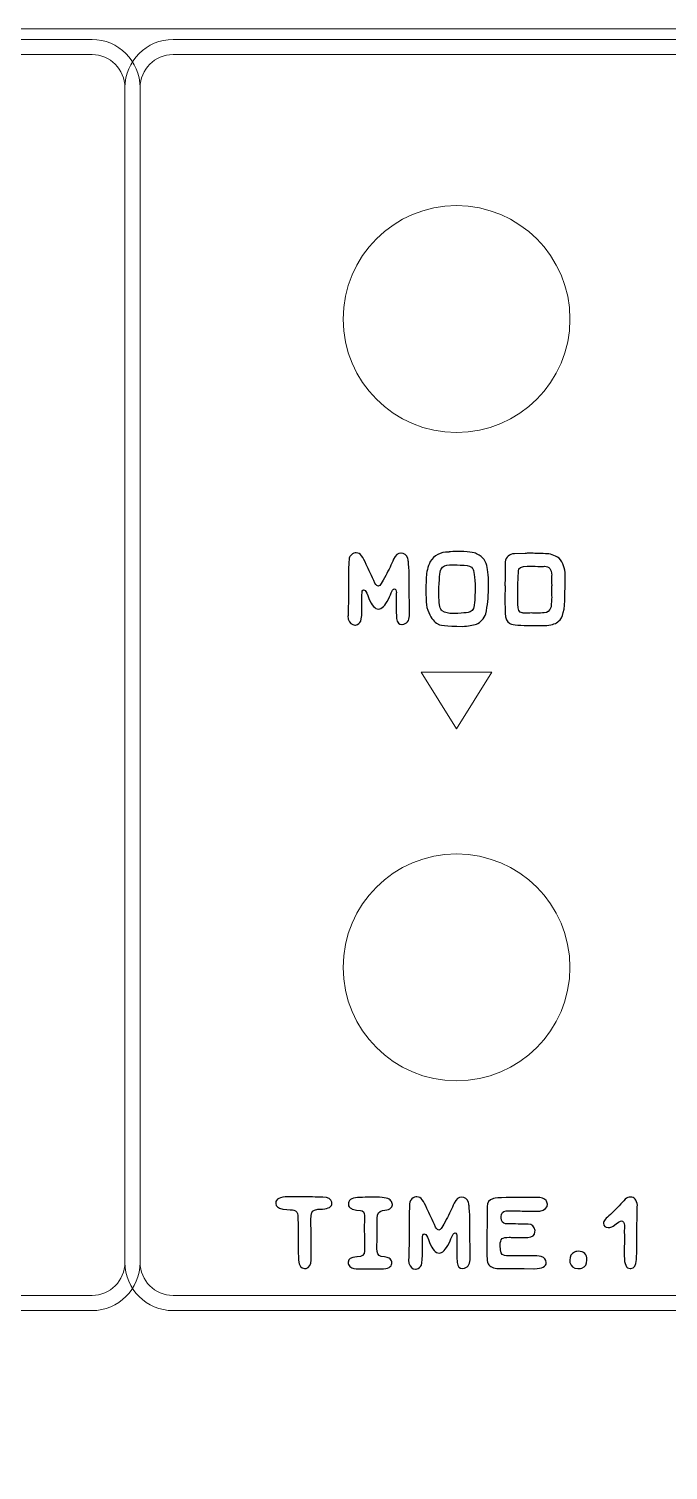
# Model space of a CAD drawing. Header units: centimetres. Extents: x -13.1 to 12.9, y -13 to 13.
# Drawn here: x -6.94 to -3.78, y 5.86 to 12.98 of the extents above; entities that cross this region are included whole.
import ezdxf

# ---------------------------------------------------------------- set-up
doc = ezdxf.new("R2010")
doc.units = ezdxf.units.CM
doc.header["$MEASUREMENT"] = 0
doc.layers.add('Layer 1', color=7, linetype='Continuous')

msp = doc.modelspace()

# ---------------------------------------------------------------- linework, layer by layer
at = {"layer": 'Layer 1', "color": 250, "lineweight": 9}
msp.add_open_spline([(-12.85, 12.98), (-12.85, 12.98), (12.75, 12.98), (12.75, 12.98), (12.75, 12.98), (12.86, 12.98), (12.95, 12.88999), (12.95, 12.78), (12.95, 12.78), (12.95, 12.78), (12.95, -12.82), (12.95, -12.82), (12.95, -12.82), (12.95, -12.93001), (12.86, -13.02), (12.75, -13.02), (12.75, -13.02), (12.75, -13.02), (-12.85, -13.02), (-12.85, -13.02), (-12.85, -13.02), (-12.96, -13.02), (-13.05, -12.93001), (-13.05, -12.82), (-13.05, -12.82), (-13.05, -12.82), (-13.05, 12.78), (-13.05, 12.78), (-13.05, 12.78), (-13.05, 12.88999), (-12.96, 12.98), (-12.85, 12.98)], degree=3, knots=[0, 0, 0, 0, 0.1111111, 0.1111111, 0.1111111, 0.1111111, 0.2222222, 0.2222222, 0.2222222, 0.2222222, 0.3333333, 0.3333333, 0.3333333, 0.3333333, 0.4444444, 0.4444444, 0.4444444, 0.4444444, 0.5555556, 0.5555556, 0.5555556, 0.5555556, 0.6666667, 0.6666667, 0.6666667, 0.6666667, 0.7777778, 0.7777778, 0.7777778, 0.7777778, 1, 1, 1, 1], dxfattribs=at)
at = {"layer": 'Layer 1', "color": 177, "lineweight": 9}
for points, knots in [([(-12.6284, 12.92752), (-12.6284, 12.92752), (-6.6284, 12.92752), (-6.6284, 12.92752), (-6.6284, 12.92752), (-6.56306, 12.92752), (-6.50366, 12.9008), (-6.46064, 12.85778), (-6.46064, 12.85778), (-6.41762, 12.81476), (-6.3909, 12.75536), (-6.3909, 12.69002), (-6.3909, 12.69002), (-6.3909, 12.69002), (-6.3909, 6.89002), (-6.3909, 6.89002), (-6.3909, 6.89002), (-6.3909, 6.82468), (-6.41762, 6.76528), (-6.46064, 6.72226), (-6.46064, 6.72226), (-6.50366, 6.67924), (-6.56306, 6.65252), (-6.6284, 6.65252), (-6.6284, 6.65252), (-6.6284, 6.65252), (-12.8659, 6.65252), (-12.8659, 6.65252), (-12.8659, 6.65252), (-12.8659, 6.65252), (-12.8659, 12.69002), (-12.8659, 12.69002), (-12.8659, 12.69002), (-12.8659, 12.75536), (-12.83918, 12.81476), (-12.79616, 12.85778), (-12.79616, 12.85778), (-12.75314, 12.9008), (-12.69374, 12.92752), (-12.6284, 12.92752)], [0, 0, 0, 0, 0.0909091, 0.0909091, 0.0909091, 0.0909091, 0.1818182, 0.1818182, 0.1818182, 0.1818182, 0.2727273, 0.2727273, 0.2727273, 0.2727273, 0.3636364, 0.3636364, 0.3636364, 0.3636364, 0.4545455, 0.4545455, 0.4545455, 0.4545455, 0.5454545, 0.5454545, 0.5454545, 0.5454545, 0.6363636, 0.6363636, 0.6363636, 0.6363636, 0.7272727, 0.7272727, 0.7272727, 0.7272727, 0.8181818, 0.8181818, 0.8181818, 0.8181818, 1, 1, 1, 1]), ([(-6.2285, 12.92751), (-6.2285, 12.92751), (6.1715, 12.92751), (6.1715, 12.92751), (6.1715, 12.92751), (6.23684, 12.92751), (6.29624, 12.90079), (6.33926, 12.85777), (6.33926, 12.85777), (6.38228, 12.81475), (6.409, 12.75535), (6.409, 12.69001), (6.409, 12.69001), (6.409, 12.69001), (6.409, 6.89001), (6.409, 6.89001), (6.409, 6.89001), (6.409, 6.82467), (6.38228, 6.76527), (6.33926, 6.72225), (6.33926, 6.72225), (6.29624, 6.67923), (6.23684, 6.65251), (6.1715, 6.65251), (6.1715, 6.65251), (6.1715, 6.65251), (-6.2285, 6.65251), (-6.2285, 6.65251), (-6.2285, 6.65251), (-6.29384, 6.65251), (-6.35324, 6.67923), (-6.39626, 6.72225), (-6.39626, 6.72225), (-6.43928, 6.76527), (-6.466, 6.82467), (-6.466, 6.89001), (-6.466, 6.89001), (-6.466, 6.89001), (-6.466, 12.69001), (-6.466, 12.69001), (-6.466, 12.69001), (-6.466, 12.75535), (-6.43928, 12.81475), (-6.39626, 12.85777), (-6.39626, 12.85777), (-6.35324, 12.90079), (-6.29384, 12.92751), (-6.2285, 12.92751)], [0, 0, 0, 0, 0.0769231, 0.0769231, 0.0769231, 0.0769231, 0.1538462, 0.1538462, 0.1538462, 0.1538462, 0.2307692, 0.2307692, 0.2307692, 0.2307692, 0.3076923, 0.3076923, 0.3076923, 0.3076923, 0.3846154, 0.3846154, 0.3846154, 0.3846154, 0.4615385, 0.4615385, 0.4615385, 0.4615385, 0.5384615, 0.5384615, 0.5384615, 0.5384615, 0.6153846, 0.6153846, 0.6153846, 0.6153846, 0.6923077, 0.6923077, 0.6923077, 0.6923077, 0.7692308, 0.7692308, 0.7692308, 0.7692308, 0.8461538, 0.8461538, 0.8461538, 0.8461538, 1, 1, 1, 1]), ([(-6.6284, 12.85252), (-6.6284, 12.85252), (-12.6284, 12.85252), (-12.6284, 12.85252), (-12.6284, 12.85252), (-12.67305, 12.85252), (-12.71368, 12.83422), (-12.74314, 12.80476), (-12.74314, 12.80476), (-12.7726, 12.7753), (-12.7909, 12.73467), (-12.7909, 12.69002), (-12.7909, 12.69002), (-12.7909, 12.69002), (-12.7909, 6.72752), (-12.7909, 6.72752), (-12.7909, 6.72752), (-12.7909, 6.72752), (-6.6284, 6.72752), (-6.6284, 6.72752), (-6.6284, 6.72752), (-6.58375, 6.72752), (-6.54312, 6.74582), (-6.51366, 6.77528), (-6.51366, 6.77528), (-6.4842, 6.80474), (-6.4659, 6.84537), (-6.4659, 6.89002), (-6.4659, 6.89002), (-6.4659, 6.89002), (-6.4659, 12.69002), (-6.4659, 12.69002), (-6.4659, 12.69002), (-6.4659, 12.73467), (-6.4842, 12.7753), (-6.51366, 12.80476), (-6.51366, 12.80476), (-6.54312, 12.83422), (-6.58375, 12.85252), (-6.6284, 12.85252)], [0, 0, 0, 0, 0.0909091, 0.0909091, 0.0909091, 0.0909091, 0.1818182, 0.1818182, 0.1818182, 0.1818182, 0.2727273, 0.2727273, 0.2727273, 0.2727273, 0.3636364, 0.3636364, 0.3636364, 0.3636364, 0.4545455, 0.4545455, 0.4545455, 0.4545455, 0.5454545, 0.5454545, 0.5454545, 0.5454545, 0.6363636, 0.6363636, 0.6363636, 0.6363636, 0.7272727, 0.7272727, 0.7272727, 0.7272727, 0.8181818, 0.8181818, 0.8181818, 0.8181818, 1, 1, 1, 1]), ([(6.1715, 12.85251), (6.1715, 12.85251), (-6.2285, 12.85251), (-6.2285, 12.85251), (-6.2285, 12.85251), (-6.27315, 12.85251), (-6.31378, 12.83421), (-6.34324, 12.80475), (-6.34324, 12.80475), (-6.3727, 12.77529), (-6.391, 12.73466), (-6.391, 12.69001), (-6.391, 12.69001), (-6.391, 12.69001), (-6.391, 6.89001), (-6.391, 6.89001), (-6.391, 6.89001), (-6.391, 6.84536), (-6.3727, 6.80473), (-6.34324, 6.77527), (-6.34324, 6.77527), (-6.31378, 6.74581), (-6.27315, 6.72751), (-6.2285, 6.72751), (-6.2285, 6.72751), (-6.2285, 6.72751), (6.1715, 6.72751), (6.1715, 6.72751), (6.1715, 6.72751), (6.21615, 6.72751), (6.25678, 6.74581), (6.28624, 6.77527), (6.28624, 6.77527), (6.3157, 6.80473), (6.334, 6.84536), (6.334, 6.89001), (6.334, 6.89001), (6.334, 6.89001), (6.334, 12.69001), (6.334, 12.69001), (6.334, 12.69001), (6.334, 12.73466), (6.3157, 12.77529), (6.28624, 12.80475), (6.28624, 12.80475), (6.25678, 12.83421), (6.21615, 12.85251), (6.1715, 12.85251)], [0, 0, 0, 0, 0.0769231, 0.0769231, 0.0769231, 0.0769231, 0.1538462, 0.1538462, 0.1538462, 0.1538462, 0.2307692, 0.2307692, 0.2307692, 0.2307692, 0.3076923, 0.3076923, 0.3076923, 0.3076923, 0.3846154, 0.3846154, 0.3846154, 0.3846154, 0.4615385, 0.4615385, 0.4615385, 0.4615385, 0.5384615, 0.5384615, 0.5384615, 0.5384615, 0.6153846, 0.6153846, 0.6153846, 0.6153846, 0.6923077, 0.6923077, 0.6923077, 0.6923077, 0.7692308, 0.7692308, 0.7692308, 0.7692308, 0.8461538, 0.8461538, 0.8461538, 0.8461538, 1, 1, 1, 1]), ([(-4.65389, 9.80422), (-4.65389, 9.80422), (-4.82837, 9.52511), (-4.82837, 9.52511), (-4.82837, 9.52511), (-4.82837, 9.52511), (-5.00249, 9.80422), (-5.00249, 9.80422), (-5.00249, 9.80422), (-5.00249, 9.80422), (-4.65389, 9.80422), (-4.65389, 9.80422)], [0, 0, 0, 0, 0.25, 0.25, 0.25, 0.25, 0.5, 0.5, 0.5, 0.5, 1, 1, 1, 1])]:
    msp.add_open_spline(points, degree=3, knots=knots, dxfattribs=at)
at = {"layer": 'Layer 1', "color": 242, "lineweight": 9}
for points in [[(-5.38837, 11.54718), (-5.38837, 11.85646), (-5.13764, 12.10718), (-4.82837, 12.10718), (-4.82837, 12.10718), (-4.51909, 12.10718), (-4.26838, 11.85646), (-4.26838, 11.54718), (-4.26838, 11.54718), (-4.26837, 11.2379), (-4.51909, 10.98718), (-4.82836, 10.98718), (-4.82836, 10.98718), (-5.13764, 10.98718), (-5.38835, 11.2379), (-5.38835, 11.54718)], [(-5.38844, 8.34695), (-5.38844, 8.65623), (-5.13771, 8.90695), (-4.82844, 8.90695), (-4.82844, 8.90695), (-4.51916, 8.90695), (-4.26845, 8.65623), (-4.26845, 8.34695), (-4.26845, 8.34695), (-4.26844, 8.03767), (-4.51916, 7.78695), (-4.82843, 7.78695), (-4.82843, 7.78695), (-5.13771, 7.78695), (-5.38842, 8.03767), (-5.38842, 8.34695)]]:
    msp.add_open_spline(points, degree=3, knots=[0, 0, 0, 0, 0.2, 0.2, 0.2, 0.2, 0.4, 0.4, 0.4, 0.4, 0.6, 0.6, 0.6, 0.6, 1, 1, 1, 1], dxfattribs=at)
at = {"layer": 'Layer 1', "color": 177}
for points, knots in [([(-5.32862, 10.39307), (-5.32862, 10.39307), (-5.32336, 10.39307), (-5.32336, 10.39307), (-5.32336, 10.39307), (-5.30426, 10.39307), (-5.28817, 10.37388), (-5.2751, 10.3355), (-5.2751, 10.3355), (-5.26174, 10.31085), (-5.24716, 10.28019), (-5.23154, 10.24341), (-5.23154, 10.24341), (-5.22496, 10.2339), (-5.21931, 10.22911), (-5.21452, 10.22911), (-5.21452, 10.22911), (-5.20699, 10.22911), (-5.19495, 10.2466), (-5.17839, 10.28169), (-5.17839, 10.28169), (-5.16278, 10.30888), (-5.14989, 10.33588), (-5.13982, 10.36278), (-5.13982, 10.36278), (-5.12966, 10.38225), (-5.11762, 10.39194), (-5.1037, 10.39194), (-5.1037, 10.39194), (-5.1037, 10.39194), (-5.10257, 10.39194), (-5.10257, 10.39194), (-5.10257, 10.39194), (-5.0862, 10.39194), (-5.07501, 10.38291), (-5.06899, 10.36466), (-5.06899, 10.36466), (-5.06692, 10.35808), (-5.06598, 10.35065), (-5.06598, 10.34237), (-5.06598, 10.34237), (-5.06315, 10.32045), (-5.06184, 10.29712), (-5.06184, 10.27238), (-5.06184, 10.27238), (-5.06184, 10.27238), (-5.06184, 10.2657), (-5.06184, 10.2657), (-5.06184, 10.2657), (-5.06221, 10.23851), (-5.0624, 10.21246), (-5.0624, 10.18743), (-5.0624, 10.18743), (-5.0624, 10.18743), (-5.06127, 10.14444), (-5.06127, 10.14444), (-5.06127, 10.14444), (-5.06127, 10.14444), (-5.06127, 10.08245), (-5.06127, 10.08245), (-5.06127, 10.08245), (-5.06127, 10.05752), (-5.07341, 10.04294), (-5.09768, 10.03889), (-5.09768, 10.03889), (-5.09768, 10.03889), (-5.09871, 10.03889), (-5.09871, 10.03889), (-5.09871, 10.03889), (-5.11292, 10.03889), (-5.12148, 10.04905), (-5.12468, 10.06928), (-5.12468, 10.06928), (-5.12609, 10.09167), (-5.12684, 10.11829), (-5.12684, 10.14915), (-5.12684, 10.14915), (-5.12609, 10.17821), (-5.12571, 10.19411), (-5.12571, 10.19684), (-5.12571, 10.19684), (-5.12571, 10.20803), (-5.1291, 10.21434), (-5.13597, 10.21556), (-5.13597, 10.21556), (-5.14236, 10.21556), (-5.15177, 10.19853), (-5.16409, 10.16429), (-5.16409, 10.16429), (-5.1815, 10.13193), (-5.19796, 10.11584), (-5.21339, 10.11584), (-5.21339, 10.11584), (-5.23107, 10.11584), (-5.24716, 10.13334), (-5.26193, 10.16843), (-5.26193, 10.16843), (-5.2687, 10.18978), (-5.27453, 10.20258), (-5.27952, 10.20672), (-5.27952, 10.20672), (-5.28244, 10.20897), (-5.28516, 10.2101), (-5.28751, 10.2101), (-5.28751, 10.2101), (-5.28902, 10.2101), (-5.29034, 10.20963), (-5.29165, 10.20869), (-5.29165, 10.20869), (-5.29476, 10.20596), (-5.29636, 10.19289), (-5.29636, 10.16956), (-5.29636, 10.16956), (-5.29636, 10.16956), (-5.29636, 10.10474), (-5.29636, 10.10474), (-5.29636, 10.10474), (-5.29636, 10.07285), (-5.29937, 10.05423), (-5.30548, 10.04915), (-5.30548, 10.04915), (-5.3132, 10.04106), (-5.32053, 10.03701), (-5.3275, 10.03701), (-5.3275, 10.03701), (-5.3275, 10.03701), (-5.33051, 10.03701), (-5.33051, 10.03701), (-5.33051, 10.03701), (-5.34593, 10.03701), (-5.35685, 10.04642), (-5.36334, 10.06533), (-5.36334, 10.06533), (-5.36334, 10.0657), (-5.36371, 10.07003), (-5.36447, 10.07831), (-5.36447, 10.07831), (-5.36447, 10.08386), (-5.36409, 10.09675), (-5.36343, 10.11716), (-5.36343, 10.11716), (-5.36277, 10.13757), (-5.36249, 10.14971), (-5.36249, 10.15357), (-5.36249, 10.15357), (-5.36249, 10.15357), (-5.36221, 10.24613), (-5.36221, 10.24613), (-5.36221, 10.24613), (-5.36164, 10.27539), (-5.36136, 10.29467), (-5.36136, 10.30408), (-5.36136, 10.30408), (-5.36136, 10.35253), (-5.35873, 10.3768), (-5.35337, 10.3768), (-5.35337, 10.3768), (-5.34622, 10.38762), (-5.33794, 10.39307), (-5.32862, 10.39307)], [0, 0, 0, 0, 0.0243902, 0.0243902, 0.0243902, 0.0243902, 0.0487805, 0.0487805, 0.0487805, 0.0487805, 0.0731707, 0.0731707, 0.0731707, 0.0731707, 0.097561, 0.097561, 0.097561, 0.097561, 0.1219512, 0.1219512, 0.1219512, 0.1219512, 0.1463415, 0.1463415, 0.1463415, 0.1463415, 0.1707317, 0.1707317, 0.1707317, 0.1707317, 0.195122, 0.195122, 0.195122, 0.195122, 0.2195122, 0.2195122, 0.2195122, 0.2195122, 0.2439024, 0.2439024, 0.2439024, 0.2439024, 0.2682927, 0.2682927, 0.2682927, 0.2682927, 0.2926829, 0.2926829, 0.2926829, 0.2926829, 0.3170732, 0.3170732, 0.3170732, 0.3170732, 0.3414634, 0.3414634, 0.3414634, 0.3414634, 0.3658537, 0.3658537, 0.3658537, 0.3658537, 0.3902439, 0.3902439, 0.3902439, 0.3902439, 0.4146341, 0.4146341, 0.4146341, 0.4146341, 0.4390244, 0.4390244, 0.4390244, 0.4390244, 0.4634146, 0.4634146, 0.4634146, 0.4634146, 0.4878049, 0.4878049, 0.4878049, 0.4878049, 0.5121951, 0.5121951, 0.5121951, 0.5121951, 0.5365854, 0.5365854, 0.5365854, 0.5365854, 0.5609756, 0.5609756, 0.5609756, 0.5609756, 0.5853659, 0.5853659, 0.5853659, 0.5853659, 0.6097561, 0.6097561, 0.6097561, 0.6097561, 0.6341463, 0.6341463, 0.6341463, 0.6341463, 0.6585366, 0.6585366, 0.6585366, 0.6585366, 0.6829268, 0.6829268, 0.6829268, 0.6829268, 0.7073171, 0.7073171, 0.7073171, 0.7073171, 0.7317073, 0.7317073, 0.7317073, 0.7317073, 0.7560976, 0.7560976, 0.7560976, 0.7560976, 0.7804878, 0.7804878, 0.7804878, 0.7804878, 0.804878, 0.804878, 0.804878, 0.804878, 0.8292683, 0.8292683, 0.8292683, 0.8292683, 0.8536585, 0.8536585, 0.8536585, 0.8536585, 0.8780488, 0.8780488, 0.8780488, 0.8780488, 0.902439, 0.902439, 0.902439, 0.902439, 0.9268293, 0.9268293, 0.9268293, 0.9268293, 0.9512195, 0.9512195, 0.9512195, 0.9512195, 1, 1, 1, 1]), ([(-4.83005, 10.4005), (-4.77323, 10.4005), (-4.73964, 10.39637), (-4.72911, 10.38809), (-4.72911, 10.38809), (-4.71246, 10.38207), (-4.699, 10.37068), (-4.68894, 10.35394), (-4.68894, 10.35394), (-4.67934, 10.33832), (-4.67351, 10.31038), (-4.67125, 10.27012), (-4.67125, 10.27012), (-4.67125, 10.27012), (-4.67125, 10.21443), (-4.67125, 10.21443), (-4.67125, 10.21443), (-4.67125, 10.17332), (-4.67539, 10.13259), (-4.68367, 10.09242), (-4.68367, 10.09242), (-4.69449, 10.06759), (-4.70992, 10.05046), (-4.72995, 10.04115), (-4.72995, 10.04115), (-4.74801, 10.0356), (-4.77134, 10.03184), (-4.79994, 10.02986), (-4.79994, 10.02986), (-4.87755, 10.03184), (-4.918, 10.03635), (-4.92148, 10.04331), (-4.92148, 10.04331), (-4.93748, 10.0499), (-4.95234, 10.06834), (-4.96588, 10.09844), (-4.96588, 10.09844), (-4.97322, 10.1133), (-4.97717, 10.1308), (-4.97774, 10.15084), (-4.97774, 10.15084), (-4.97774, 10.15084), (-4.97971, 10.20672), (-4.97971, 10.20672), (-4.97971, 10.20672), (-4.97971, 10.20672), (-4.97802, 10.27294), (-4.97802, 10.27294), (-4.97802, 10.27294), (-4.97689, 10.29844), (-4.9704, 10.32412), (-4.95845, 10.35008), (-4.95845, 10.35008), (-4.93992, 10.3815), (-4.90935, 10.39721), (-4.86692, 10.39721), (-4.86692, 10.39721), (-4.86692, 10.39844), (-4.8546, 10.39956), (-4.83005, 10.4005)], [0, 0, 0, 0, 0.0625, 0.0625, 0.0625, 0.0625, 0.125, 0.125, 0.125, 0.125, 0.1875, 0.1875, 0.1875, 0.1875, 0.25, 0.25, 0.25, 0.25, 0.3125, 0.3125, 0.3125, 0.3125, 0.375, 0.375, 0.375, 0.375, 0.4375, 0.4375, 0.4375, 0.4375, 0.5, 0.5, 0.5, 0.5, 0.5625, 0.5625, 0.5625, 0.5625, 0.625, 0.625, 0.625, 0.625, 0.6875, 0.6875, 0.6875, 0.6875, 0.75, 0.75, 0.75, 0.75, 0.8125, 0.8125, 0.8125, 0.8125, 0.875, 0.875, 0.875, 0.875, 1, 1, 1, 1]), ([(-4.38875, 10.38893), (-4.36693, 10.38893), (-4.34473, 10.38188), (-4.32234, 10.36767), (-4.32234, 10.36767), (-4.3023, 10.34491), (-4.29233, 10.31678), (-4.29233, 10.28339), (-4.29233, 10.28339), (-4.29233, 10.28339), (-4.29233, 10.28226), (-4.29233, 10.28226), (-4.29233, 10.28226), (-4.29233, 10.27276), (-4.29252, 10.25234), (-4.29289, 10.22111), (-4.29289, 10.22111), (-4.29289, 10.2134), (-4.29308, 10.20032), (-4.29346, 10.18198), (-4.29346, 10.18198), (-4.29346, 10.11321), (-4.30381, 10.07135), (-4.3246, 10.0563), (-4.3246, 10.0563), (-4.33541, 10.04435), (-4.35489, 10.03729), (-4.38301, 10.03504), (-4.38301, 10.03504), (-4.38301, 10.03504), (-4.407, 10.03504), (-4.407, 10.03504), (-4.407, 10.03504), (-4.41942, 10.03504), (-4.44858, 10.03475), (-4.4943, 10.03419), (-4.4943, 10.03419), (-4.54247, 10.03776), (-4.56655, 10.04181), (-4.56655, 10.04633), (-4.56655, 10.04633), (-4.58066, 10.0515), (-4.58771, 10.06787), (-4.58771, 10.09543), (-4.58771, 10.09543), (-4.58903, 10.11838), (-4.58969, 10.13748), (-4.58969, 10.15272), (-4.58969, 10.15272), (-4.58969, 10.15272), (-4.58969, 10.16185), (-4.58969, 10.16185), (-4.58969, 10.16185), (-4.58969, 10.18094), (-4.58931, 10.20107), (-4.58856, 10.22224), (-4.58856, 10.22224), (-4.58931, 10.22995), (-4.58969, 10.23729), (-4.58969, 10.24425), (-4.58969, 10.24425), (-4.58969, 10.24604), (-4.58903, 10.25808), (-4.58771, 10.28038), (-4.58771, 10.28038), (-4.58828, 10.30239), (-4.58856, 10.32214), (-4.58856, 10.33964), (-4.58856, 10.33964), (-4.58856, 10.36626), (-4.57614, 10.38235), (-4.5514, 10.38781), (-4.5514, 10.38781), (-4.54896, 10.38856), (-4.54604, 10.38893), (-4.54256, 10.38893), (-4.54256, 10.38893), (-4.54256, 10.38893), (-4.48913, 10.39053), (-4.48913, 10.39053), (-4.48913, 10.39053), (-4.4832, 10.39091), (-4.47558, 10.3911), (-4.46617, 10.3911), (-4.46617, 10.3911), (-4.44727, 10.3911), (-4.42149, 10.39044), (-4.38875, 10.38893)], [0, 0, 0, 0, 0.0434783, 0.0434783, 0.0434783, 0.0434783, 0.0869565, 0.0869565, 0.0869565, 0.0869565, 0.1304348, 0.1304348, 0.1304348, 0.1304348, 0.173913, 0.173913, 0.173913, 0.173913, 0.2173913, 0.2173913, 0.2173913, 0.2173913, 0.2608696, 0.2608696, 0.2608696, 0.2608696, 0.3043478, 0.3043478, 0.3043478, 0.3043478, 0.3478261, 0.3478261, 0.3478261, 0.3478261, 0.3913043, 0.3913043, 0.3913043, 0.3913043, 0.4347826, 0.4347826, 0.4347826, 0.4347826, 0.4782609, 0.4782609, 0.4782609, 0.4782609, 0.5217391, 0.5217391, 0.5217391, 0.5217391, 0.5652174, 0.5652174, 0.5652174, 0.5652174, 0.6086957, 0.6086957, 0.6086957, 0.6086957, 0.6521739, 0.6521739, 0.6521739, 0.6521739, 0.6956522, 0.6956522, 0.6956522, 0.6956522, 0.7391304, 0.7391304, 0.7391304, 0.7391304, 0.7826087, 0.7826087, 0.7826087, 0.7826087, 0.826087, 0.826087, 0.826087, 0.826087, 0.8695652, 0.8695652, 0.8695652, 0.8695652, 0.9130435, 0.9130435, 0.9130435, 0.9130435, 1, 1, 1, 1]), ([(-4.91518, 10.17229), (-4.91518, 10.13579), (-4.90991, 10.11387), (-4.89947, 10.10672), (-4.89947, 10.10672), (-4.88461, 10.09788), (-4.86692, 10.09345), (-4.8466, 10.09345), (-4.8466, 10.09345), (-4.8466, 10.09345), (-4.84049, 10.09345), (-4.84049, 10.09345), (-4.84049, 10.09345), (-4.78724, 10.09628), (-4.76053, 10.09929), (-4.76053, 10.10258), (-4.76053, 10.10258), (-4.74642, 10.10879), (-4.73936, 10.12459), (-4.73936, 10.14999), (-4.73936, 10.14999), (-4.73786, 10.16777), (-4.73682, 10.19759), (-4.73635, 10.23927), (-4.73635, 10.23927), (-4.74058, 10.29054), (-4.745, 10.31622), (-4.7498, 10.31622), (-4.7498, 10.31622), (-4.75516, 10.32647), (-4.7689, 10.33164), (-4.79119, 10.33164), (-4.79119, 10.33164), (-4.818, 10.33306), (-4.83748, 10.33381), (-4.84961, 10.33381), (-4.84961, 10.33381), (-4.84961, 10.33381), (-4.8625, 10.33381), (-4.8625, 10.33381), (-4.8625, 10.33381), (-4.8831, 10.33381), (-4.89712, 10.32694), (-4.90446, 10.31311), (-4.90446, 10.31311), (-4.90888, 10.30963), (-4.91264, 10.27943), (-4.91574, 10.22243), (-4.91574, 10.22243), (-4.91593, 10.21547), (-4.91603, 10.2085), (-4.91603, 10.20154), (-4.91603, 10.20154), (-4.91603, 10.19176), (-4.91574, 10.18207), (-4.91518, 10.17229)], [0, 0, 0, 0, 0.0666667, 0.0666667, 0.0666667, 0.0666667, 0.1333333, 0.1333333, 0.1333333, 0.1333333, 0.2, 0.2, 0.2, 0.2, 0.2666667, 0.2666667, 0.2666667, 0.2666667, 0.3333333, 0.3333333, 0.3333333, 0.3333333, 0.4, 0.4, 0.4, 0.4, 0.4666667, 0.4666667, 0.4666667, 0.4666667, 0.5333333, 0.5333333, 0.5333333, 0.5333333, 0.6, 0.6, 0.6, 0.6, 0.6666667, 0.6666667, 0.6666667, 0.6666667, 0.7333333, 0.7333333, 0.7333333, 0.7333333, 0.8, 0.8, 0.8, 0.8, 0.8666667, 0.8666667, 0.8666667, 0.8666667, 1, 1, 1, 1]), ([(-4.52629, 10.2371), (-4.52572, 10.2134), (-4.52544, 10.19157), (-4.52544, 10.17172), (-4.52544, 10.17172), (-4.52544, 10.17172), (-4.52544, 10.13983), (-4.52544, 10.13983), (-4.52544, 10.13983), (-4.52544, 10.1117), (-4.51838, 10.09759), (-4.50427, 10.09759), (-4.50427, 10.09759), (-4.50427, 10.09618), (-4.49863, 10.09543), (-4.48743, 10.09543), (-4.48743, 10.09543), (-4.47718, 10.09543), (-4.46806, 10.09581), (-4.46015, 10.09656), (-4.46015, 10.09656), (-4.44971, 10.09581), (-4.4435, 10.09543), (-4.44172, 10.09543), (-4.44172, 10.09543), (-4.42093, 10.09618), (-4.40569, 10.09656), (-4.3959, 10.09656), (-4.3959, 10.09656), (-4.37991, 10.09656), (-4.36853, 10.10653), (-4.36175, 10.12657), (-4.36175, 10.12657), (-4.35978, 10.14566), (-4.35874, 10.16175), (-4.35874, 10.17483), (-4.35874, 10.17483), (-4.35874, 10.18216), (-4.35912, 10.19148), (-4.35987, 10.20286), (-4.35987, 10.20286), (-4.35912, 10.21707), (-4.35874, 10.22675), (-4.35874, 10.23212), (-4.35874, 10.23212), (-4.3595, 10.24971), (-4.35987, 10.26015), (-4.35987, 10.26325), (-4.35987, 10.26325), (-4.35912, 10.27229), (-4.35874, 10.27896), (-4.35874, 10.28339), (-4.35874, 10.28339), (-4.35874, 10.31217), (-4.37079, 10.32666), (-4.39487, 10.32666), (-4.39487, 10.32666), (-4.3991, 10.32666), (-4.40559, 10.32628), (-4.41443, 10.32553), (-4.41443, 10.32553), (-4.43127, 10.32685), (-4.44849, 10.32751), (-4.46599, 10.32751), (-4.46599, 10.32751), (-4.46599, 10.32751), (-4.47944, 10.32751), (-4.47944, 10.32751), (-4.47944, 10.32751), (-4.50869, 10.32751), (-4.52328, 10.31951), (-4.52328, 10.30352), (-4.52328, 10.30352), (-4.52328, 10.30352), (-4.52629, 10.2371), (-4.52629, 10.2371)], [0, 0, 0, 0, 0.05, 0.05, 0.05, 0.05, 0.1, 0.1, 0.1, 0.1, 0.15, 0.15, 0.15, 0.15, 0.2, 0.2, 0.2, 0.2, 0.25, 0.25, 0.25, 0.25, 0.3, 0.3, 0.3, 0.3, 0.35, 0.35, 0.35, 0.35, 0.4, 0.4, 0.4, 0.4, 0.45, 0.45, 0.45, 0.45, 0.5, 0.5, 0.5, 0.5, 0.55, 0.55, 0.55, 0.55, 0.6, 0.6, 0.6, 0.6, 0.65, 0.65, 0.65, 0.65, 0.7, 0.7, 0.7, 0.7, 0.75, 0.75, 0.75, 0.75, 0.8, 0.8, 0.8, 0.8, 0.85, 0.85, 0.85, 0.85, 0.9, 0.9, 0.9, 0.9, 1, 1, 1, 1]), ([(-5.65953, 7.21448), (-5.65953, 7.21448), (-5.58568, 7.21391), (-5.58568, 7.21391), (-5.58568, 7.21391), (-5.54702, 7.21354), (-5.52538, 7.21335), (-5.52059, 7.21335), (-5.52059, 7.21335), (-5.52059, 7.21335), (-5.48917, 7.21335), (-5.48917, 7.21335), (-5.48917, 7.21335), (-5.46254, 7.21335), (-5.4474, 7.2046), (-5.44373, 7.1872), (-5.44373, 7.1872), (-5.44373, 7.1872), (-5.44373, 7.18221), (-5.44373, 7.18221), (-5.44373, 7.18221), (-5.44373, 7.16528), (-5.45925, 7.15587), (-5.49029, 7.1538), (-5.49029, 7.1538), (-5.52538, 7.1538), (-5.54288, 7.14769), (-5.54288, 7.13536), (-5.54288, 7.13536), (-5.54533, 7.13536), (-5.54702, 7.11598), (-5.54815, 7.07723), (-5.54815, 7.07723), (-5.5474, 7.07092), (-5.54674, 7.05305), (-5.54598, 7.02342), (-5.54598, 7.02342), (-5.54674, 6.99623), (-5.54702, 6.97525), (-5.54702, 6.96039), (-5.54702, 6.96039), (-5.54702, 6.95616), (-5.54674, 6.95108), (-5.54598, 6.94515), (-5.54598, 6.94515), (-5.54674, 6.93951), (-5.54702, 6.93198), (-5.54702, 6.92257), (-5.54702, 6.92257), (-5.54702, 6.92257), (-5.54702, 6.90141), (-5.54702, 6.90141), (-5.54702, 6.90141), (-5.54702, 6.87949), (-5.55511, 6.86594), (-5.57129, 6.86058), (-5.57129, 6.86058), (-5.57129, 6.86058), (-5.57929, 6.86058), (-5.57929, 6.86058), (-5.57929, 6.86058), (-5.59584, 6.86058), (-5.60563, 6.87422), (-5.60882, 6.90141), (-5.60882, 6.90141), (-5.60882, 6.91627), (-5.60948, 6.93019), (-5.61071, 6.94327), (-5.61071, 6.94327), (-5.61014, 6.96058), (-5.60986, 6.97544), (-5.60986, 6.98795), (-5.60986, 6.98795), (-5.60986, 6.98795), (-5.60986, 7.02041), (-5.60986, 7.02041), (-5.60986, 7.02041), (-5.60986, 7.03348), (-5.61052, 7.06735), (-5.61183, 7.1221), (-5.61183, 7.1221), (-5.61183, 7.13536), (-5.61861, 7.1443), (-5.63225, 7.14891), (-5.63225, 7.14891), (-5.63827, 7.14994), (-5.65642, 7.15126), (-5.68681, 7.15267), (-5.68681, 7.15267), (-5.70976, 7.15879), (-5.72124, 7.16829), (-5.72124, 7.18108), (-5.72124, 7.18108), (-5.72124, 7.18108), (-5.72124, 7.18334), (-5.72124, 7.18334), (-5.72124, 7.18334), (-5.72124, 7.20404), (-5.70064, 7.21448), (-5.65953, 7.21448)], [0, 0, 0, 0, 0.0384615, 0.0384615, 0.0384615, 0.0384615, 0.0769231, 0.0769231, 0.0769231, 0.0769231, 0.1153846, 0.1153846, 0.1153846, 0.1153846, 0.1538462, 0.1538462, 0.1538462, 0.1538462, 0.1923077, 0.1923077, 0.1923077, 0.1923077, 0.2307692, 0.2307692, 0.2307692, 0.2307692, 0.2692308, 0.2692308, 0.2692308, 0.2692308, 0.3076923, 0.3076923, 0.3076923, 0.3076923, 0.3461538, 0.3461538, 0.3461538, 0.3461538, 0.3846154, 0.3846154, 0.3846154, 0.3846154, 0.4230769, 0.4230769, 0.4230769, 0.4230769, 0.4615385, 0.4615385, 0.4615385, 0.4615385, 0.5, 0.5, 0.5, 0.5, 0.5384615, 0.5384615, 0.5384615, 0.5384615, 0.5769231, 0.5769231, 0.5769231, 0.5769231, 0.6153846, 0.6153846, 0.6153846, 0.6153846, 0.6538462, 0.6538462, 0.6538462, 0.6538462, 0.6923077, 0.6923077, 0.6923077, 0.6923077, 0.7307692, 0.7307692, 0.7307692, 0.7307692, 0.7692308, 0.7692308, 0.7692308, 0.7692308, 0.8076923, 0.8076923, 0.8076923, 0.8076923, 0.8461538, 0.8461538, 0.8461538, 0.8461538, 0.8846154, 0.8846154, 0.8846154, 0.8846154, 0.9230769, 0.9230769, 0.9230769, 0.9230769, 1, 1, 1, 1]), ([(-5.23404, 7.21335), (-5.23404, 7.21335), (-5.22191, 7.21307), (-5.22191, 7.21307), (-5.22191, 7.21307), (-5.1839, 7.21231), (-5.16095, 7.20639), (-5.15323, 7.19519), (-5.15323, 7.19519), (-5.14797, 7.18908), (-5.14524, 7.18278), (-5.14524, 7.1761), (-5.14524, 7.1761), (-5.14524, 7.1761), (-5.14524, 7.17534), (-5.14524, 7.17534), (-5.14524, 7.17534), (-5.14561, 7.1586), (-5.1618, 7.149), (-5.19378, 7.14665), (-5.19378, 7.14665), (-5.21109, 7.14355), (-5.21993, 7.13113), (-5.2205, 7.10949), (-5.2205, 7.10949), (-5.2205, 7.10949), (-5.22078, 7.08297), (-5.22078, 7.08297), (-5.22078, 7.08297), (-5.22078, 7.08297), (-5.22078, 7.06782), (-5.22078, 7.06782), (-5.22078, 7.06782), (-5.22078, 7.05183), (-5.2204, 7.03348), (-5.21965, 7.01269), (-5.21965, 7.01269), (-5.22115, 6.98353), (-5.222, 6.96594), (-5.22219, 6.96011), (-5.22219, 6.96011), (-5.22219, 6.96011), (-5.22219, 6.95841), (-5.22219, 6.95841), (-5.22219, 6.95841), (-5.22219, 6.93697), (-5.21495, 6.92417), (-5.20036, 6.92013), (-5.20036, 6.92013), (-5.176, 6.91702), (-5.16095, 6.91279), (-5.15549, 6.90743), (-5.15549, 6.90743), (-5.15051, 6.90065), (-5.14806, 6.89482), (-5.14806, 6.89012), (-5.14806, 6.89012), (-5.14806, 6.89012), (-5.14806, 6.88598), (-5.14806, 6.88598), (-5.14806, 6.88598), (-5.14825, 6.86811), (-5.16584, 6.85917), (-5.20093, 6.85917), (-5.20093, 6.85917), (-5.20093, 6.85917), (-5.20479, 6.85917), (-5.20479, 6.85917), (-5.20479, 6.85917), (-5.2125, 6.85879), (-5.22257, 6.8586), (-5.23489, 6.8586), (-5.23489, 6.8586), (-5.24919, 6.85832), (-5.26292, 6.85813), (-5.27619, 6.85813), (-5.27619, 6.85813), (-5.29274, 6.85813), (-5.30845, 6.85842), (-5.32332, 6.85889), (-5.32332, 6.85889), (-5.34006, 6.85926), (-5.35295, 6.86641), (-5.36217, 6.88015), (-5.36217, 6.88015), (-5.36348, 6.88287), (-5.36414, 6.88664), (-5.36414, 6.89144), (-5.36414, 6.89144), (-5.36414, 6.89144), (-5.36386, 6.89228), (-5.36386, 6.89228), (-5.36386, 6.89228), (-5.36367, 6.90752), (-5.34947, 6.91618), (-5.32134, 6.91815), (-5.32134, 6.91815), (-5.32134, 6.91815), (-5.31946, 6.91815), (-5.31946, 6.91815), (-5.31946, 6.91815), (-5.29519, 6.91815), (-5.28287, 6.92746), (-5.28249, 6.946), (-5.28249, 6.946), (-5.28249, 6.946), (-5.28249, 6.95841), (-5.28249, 6.95841), (-5.28249, 6.95841), (-5.28249, 6.9761), (-5.28296, 7.00442), (-5.2839, 7.04355), (-5.2839, 7.04355), (-5.2839, 7.04355), (-5.28249, 7.12135), (-5.28249, 7.12135), (-5.28249, 7.12135), (-5.28381, 7.13781), (-5.29039, 7.14618), (-5.30234, 7.14637), (-5.30234, 7.14637), (-5.33216, 7.14929), (-5.34702, 7.15258), (-5.34702, 7.15606), (-5.34702, 7.15606), (-5.35746, 7.16076), (-5.36273, 7.16763), (-5.36273, 7.17638), (-5.36273, 7.17638), (-5.36273, 7.17638), (-5.36273, 7.1839), (-5.36273, 7.1839), (-5.36273, 7.1839), (-5.35812, 7.20225), (-5.33893, 7.21137), (-5.30516, 7.21137), (-5.30516, 7.21137), (-5.30516, 7.21137), (-5.3013, 7.21137), (-5.3013, 7.21137), (-5.3013, 7.21137), (-5.29425, 7.21137), (-5.27186, 7.21203), (-5.23404, 7.21335)], [0, 0, 0, 0, 0.027027, 0.027027, 0.027027, 0.027027, 0.0540541, 0.0540541, 0.0540541, 0.0540541, 0.0810811, 0.0810811, 0.0810811, 0.0810811, 0.1081081, 0.1081081, 0.1081081, 0.1081081, 0.1351351, 0.1351351, 0.1351351, 0.1351351, 0.1621622, 0.1621622, 0.1621622, 0.1621622, 0.1891892, 0.1891892, 0.1891892, 0.1891892, 0.2162162, 0.2162162, 0.2162162, 0.2162162, 0.2432432, 0.2432432, 0.2432432, 0.2432432, 0.2702703, 0.2702703, 0.2702703, 0.2702703, 0.2972973, 0.2972973, 0.2972973, 0.2972973, 0.3243243, 0.3243243, 0.3243243, 0.3243243, 0.3513514, 0.3513514, 0.3513514, 0.3513514, 0.3783784, 0.3783784, 0.3783784, 0.3783784, 0.4054054, 0.4054054, 0.4054054, 0.4054054, 0.4324324, 0.4324324, 0.4324324, 0.4324324, 0.4594595, 0.4594595, 0.4594595, 0.4594595, 0.4864865, 0.4864865, 0.4864865, 0.4864865, 0.5135135, 0.5135135, 0.5135135, 0.5135135, 0.5405405, 0.5405405, 0.5405405, 0.5405405, 0.5675676, 0.5675676, 0.5675676, 0.5675676, 0.5945946, 0.5945946, 0.5945946, 0.5945946, 0.6216216, 0.6216216, 0.6216216, 0.6216216, 0.6486486, 0.6486486, 0.6486486, 0.6486486, 0.6756757, 0.6756757, 0.6756757, 0.6756757, 0.7027027, 0.7027027, 0.7027027, 0.7027027, 0.7297297, 0.7297297, 0.7297297, 0.7297297, 0.7567568, 0.7567568, 0.7567568, 0.7567568, 0.7837838, 0.7837838, 0.7837838, 0.7837838, 0.8108108, 0.8108108, 0.8108108, 0.8108108, 0.8378378, 0.8378378, 0.8378378, 0.8378378, 0.8648649, 0.8648649, 0.8648649, 0.8648649, 0.8918919, 0.8918919, 0.8918919, 0.8918919, 0.9189189, 0.9189189, 0.9189189, 0.9189189, 0.9459459, 0.9459459, 0.9459459, 0.9459459, 1, 1, 1, 1]), ([(-5.02924, 7.21391), (-5.02924, 7.21391), (-5.02398, 7.21391), (-5.02398, 7.21391), (-5.02398, 7.21391), (-5.00488, 7.21391), (-4.98879, 7.19472), (-4.97572, 7.15634), (-4.97572, 7.15634), (-4.96236, 7.13169), (-4.94778, 7.10103), (-4.93216, 7.06425), (-4.93216, 7.06425), (-4.92558, 7.05474), (-4.91993, 7.04995), (-4.91514, 7.04995), (-4.91514, 7.04995), (-4.90761, 7.04995), (-4.89557, 7.06744), (-4.87901, 7.10253), (-4.87901, 7.10253), (-4.8634, 7.12972), (-4.85051, 7.15672), (-4.84044, 7.18362), (-4.84044, 7.18362), (-4.83028, 7.20309), (-4.81824, 7.21278), (-4.80432, 7.21278), (-4.80432, 7.21278), (-4.80432, 7.21278), (-4.80319, 7.21278), (-4.80319, 7.21278), (-4.80319, 7.21278), (-4.78682, 7.21278), (-4.77563, 7.20375), (-4.76961, 7.1855), (-4.76961, 7.1855), (-4.76754, 7.17892), (-4.7666, 7.17149), (-4.7666, 7.16321), (-4.7666, 7.16321), (-4.76377, 7.14129), (-4.76246, 7.11796), (-4.76246, 7.09322), (-4.76246, 7.09322), (-4.76246, 7.09322), (-4.76246, 7.08654), (-4.76246, 7.08654), (-4.76246, 7.08654), (-4.76283, 7.05935), (-4.76302, 7.0333), (-4.76302, 7.00827), (-4.76302, 7.00827), (-4.76302, 7.00827), (-4.76189, 6.96528), (-4.76189, 6.96528), (-4.76189, 6.96528), (-4.76189, 6.96528), (-4.76189, 6.90329), (-4.76189, 6.90329), (-4.76189, 6.90329), (-4.76189, 6.87836), (-4.77403, 6.86378), (-4.7983, 6.85973), (-4.7983, 6.85973), (-4.7983, 6.85973), (-4.79933, 6.85973), (-4.79933, 6.85973), (-4.79933, 6.85973), (-4.81354, 6.85973), (-4.8221, 6.86989), (-4.8253, 6.89012), (-4.8253, 6.89012), (-4.82671, 6.91251), (-4.82746, 6.93913), (-4.82746, 6.96999), (-4.82746, 6.96999), (-4.82671, 6.99905), (-4.82633, 7.01495), (-4.82633, 7.01768), (-4.82633, 7.01768), (-4.82633, 7.02887), (-4.82972, 7.03518), (-4.83659, 7.0364), (-4.83659, 7.0364), (-4.84298, 7.0364), (-4.85239, 7.01937), (-4.86471, 6.98513), (-4.86471, 6.98513), (-4.88212, 6.95277), (-4.89858, 6.93668), (-4.91401, 6.93668), (-4.91401, 6.93668), (-4.93169, 6.93668), (-4.94778, 6.95418), (-4.96255, 6.98927), (-4.96255, 6.98927), (-4.96932, 7.01062), (-4.97515, 7.02342), (-4.98014, 7.02756), (-4.98014, 7.02756), (-4.98306, 7.02981), (-4.98578, 7.03094), (-4.98813, 7.03094), (-4.98813, 7.03094), (-4.98964, 7.03094), (-4.99096, 7.03047), (-4.99227, 7.02953), (-4.99227, 7.02953), (-4.99538, 7.0268), (-4.99698, 7.01373), (-4.99698, 6.9904), (-4.99698, 6.9904), (-4.99698, 6.9904), (-4.99698, 6.92558), (-4.99698, 6.92558), (-4.99698, 6.92558), (-4.99698, 6.89369), (-4.99999, 6.87507), (-5.0061, 6.86999), (-5.0061, 6.86999), (-5.01382, 6.8619), (-5.02115, 6.85785), (-5.02812, 6.85785), (-5.02812, 6.85785), (-5.02812, 6.85785), (-5.03113, 6.85785), (-5.03113, 6.85785), (-5.03113, 6.85785), (-5.04655, 6.85785), (-5.05747, 6.86726), (-5.06396, 6.88617), (-5.06396, 6.88617), (-5.06396, 6.88654), (-5.06433, 6.89087), (-5.06509, 6.89915), (-5.06509, 6.89915), (-5.06509, 6.9047), (-5.06471, 6.91759), (-5.06405, 6.938), (-5.06405, 6.938), (-5.06339, 6.95841), (-5.06311, 6.97055), (-5.06311, 6.97441), (-5.06311, 6.97441), (-5.06311, 6.97441), (-5.06283, 7.06697), (-5.06283, 7.06697), (-5.06283, 7.06697), (-5.06226, 7.09623), (-5.06198, 7.11551), (-5.06198, 7.12492), (-5.06198, 7.12492), (-5.06198, 7.17337), (-5.05935, 7.19764), (-5.05399, 7.19764), (-5.05399, 7.19764), (-5.04684, 7.20846), (-5.03856, 7.21391), (-5.02924, 7.21391)], [0, 0, 0, 0, 0.0243902, 0.0243902, 0.0243902, 0.0243902, 0.0487805, 0.0487805, 0.0487805, 0.0487805, 0.0731707, 0.0731707, 0.0731707, 0.0731707, 0.097561, 0.097561, 0.097561, 0.097561, 0.1219512, 0.1219512, 0.1219512, 0.1219512, 0.1463415, 0.1463415, 0.1463415, 0.1463415, 0.1707317, 0.1707317, 0.1707317, 0.1707317, 0.195122, 0.195122, 0.195122, 0.195122, 0.2195122, 0.2195122, 0.2195122, 0.2195122, 0.2439024, 0.2439024, 0.2439024, 0.2439024, 0.2682927, 0.2682927, 0.2682927, 0.2682927, 0.2926829, 0.2926829, 0.2926829, 0.2926829, 0.3170732, 0.3170732, 0.3170732, 0.3170732, 0.3414634, 0.3414634, 0.3414634, 0.3414634, 0.3658537, 0.3658537, 0.3658537, 0.3658537, 0.3902439, 0.3902439, 0.3902439, 0.3902439, 0.4146341, 0.4146341, 0.4146341, 0.4146341, 0.4390244, 0.4390244, 0.4390244, 0.4390244, 0.4634146, 0.4634146, 0.4634146, 0.4634146, 0.4878049, 0.4878049, 0.4878049, 0.4878049, 0.5121951, 0.5121951, 0.5121951, 0.5121951, 0.5365854, 0.5365854, 0.5365854, 0.5365854, 0.5609756, 0.5609756, 0.5609756, 0.5609756, 0.5853659, 0.5853659, 0.5853659, 0.5853659, 0.6097561, 0.6097561, 0.6097561, 0.6097561, 0.6341463, 0.6341463, 0.6341463, 0.6341463, 0.6585366, 0.6585366, 0.6585366, 0.6585366, 0.6829268, 0.6829268, 0.6829268, 0.6829268, 0.7073171, 0.7073171, 0.7073171, 0.7073171, 0.7317073, 0.7317073, 0.7317073, 0.7317073, 0.7560976, 0.7560976, 0.7560976, 0.7560976, 0.7804878, 0.7804878, 0.7804878, 0.7804878, 0.804878, 0.804878, 0.804878, 0.804878, 0.8292683, 0.8292683, 0.8292683, 0.8292683, 0.8536585, 0.8536585, 0.8536585, 0.8536585, 0.8780488, 0.8780488, 0.8780488, 0.8780488, 0.902439, 0.902439, 0.902439, 0.902439, 0.9268293, 0.9268293, 0.9268293, 0.9268293, 0.9512195, 0.9512195, 0.9512195, 0.9512195, 1, 1, 1, 1]), ([(-4.43387, 7.21137), (-4.41054, 7.21109), (-4.39464, 7.20601), (-4.38627, 7.19623), (-4.38627, 7.19623), (-4.38269, 7.19199), (-4.38043, 7.18607), (-4.3793, 7.17835), (-4.3793, 7.17835), (-4.37949, 7.16001), (-4.392, 7.14863), (-4.41684, 7.14421), (-4.41684, 7.14421), (-4.41684, 7.14421), (-4.50498, 7.14421), (-4.50498, 7.14421), (-4.50498, 7.14421), (-4.51552, 7.14439), (-4.53452, 7.14496), (-4.56209, 7.14581), (-4.56209, 7.14581), (-4.56209, 7.14581), (-4.56669, 7.14581), (-4.56669, 7.14581), (-4.56669, 7.14581), (-4.59115, 7.14581), (-4.60376, 7.14082), (-4.60451, 7.13066), (-4.60451, 7.13066), (-4.60611, 7.12934), (-4.60752, 7.12285), (-4.60865, 7.11109), (-4.60865, 7.11109), (-4.60733, 7.09256), (-4.60009, 7.0824), (-4.58683, 7.0808), (-4.58683, 7.0808), (-4.53932, 7.08043), (-4.50244, 7.07977), (-4.47639, 7.07883), (-4.47639, 7.07883), (-4.47639, 7.07883), (-4.47413, 7.07883), (-4.47413, 7.07883), (-4.47413, 7.07883), (-4.45635, 7.07883), (-4.44525, 7.06885), (-4.44083, 7.04882), (-4.44083, 7.04882), (-4.44083, 7.04882), (-4.44111, 7.04167), (-4.44111, 7.04167), (-4.44111, 7.04167), (-4.4413, 7.02511), (-4.45306, 7.0158), (-4.47639, 7.01382), (-4.47639, 7.01382), (-4.4872, 7.01401), (-4.49727, 7.0141), (-4.50668, 7.0141), (-4.50668, 7.0141), (-4.51599, 7.0141), (-4.5286, 7.01401), (-4.5444, 7.01382), (-4.5444, 7.01382), (-4.5444, 7.01382), (-4.54967, 7.01382), (-4.54967, 7.01382), (-4.54967, 7.01382), (-4.55625, 7.0142), (-4.56237, 7.01439), (-4.56782, 7.01439), (-4.56782, 7.01439), (-4.58607, 7.01439), (-4.59774, 7.01222), (-4.60282, 7.00799), (-4.60282, 7.00799), (-4.60969, 7.00216), (-4.61317, 6.99172), (-4.61335, 6.97657), (-4.61335, 6.97657), (-4.61335, 6.97657), (-4.61335, 6.97384), (-4.61335, 6.97384), (-4.61335, 6.97384), (-4.61335, 6.94223), (-4.60743, 6.92634), (-4.59567, 6.92615), (-4.59567, 6.92615), (-4.59567, 6.92493), (-4.59097, 6.9238), (-4.58165, 6.92286), (-4.58165, 6.92286), (-4.55202, 6.92286), (-4.5286, 6.92276), (-4.51138, 6.92257), (-4.51138, 6.92257), (-4.51138, 6.92257), (-4.48956, 6.92229), (-4.48956, 6.92229), (-4.48956, 6.92229), (-4.47742, 6.92323), (-4.46613, 6.9237), (-4.45569, 6.9237), (-4.45569, 6.9237), (-4.43819, 6.9237), (-4.42305, 6.92248), (-4.41016, 6.92013), (-4.41016, 6.92013), (-4.39389, 6.91401), (-4.3857, 6.90395), (-4.3857, 6.88984), (-4.3857, 6.88984), (-4.3857, 6.88984), (-4.3857, 6.88955), (-4.3857, 6.88955), (-4.3857, 6.88955), (-4.38589, 6.86952), (-4.40564, 6.85945), (-4.44497, 6.85945), (-4.44497, 6.85945), (-4.44497, 6.85945), (-4.44713, 6.85945), (-4.44713, 6.85945), (-4.44713, 6.85945), (-4.44713, 6.85945), (-4.49511, 6.86002), (-4.49511, 6.86002), (-4.49511, 6.86002), (-4.52925, 6.8602), (-4.55324, 6.8603), (-4.56698, 6.8603), (-4.56698, 6.8603), (-4.56698, 6.8603), (-4.61966, 6.85973), (-4.61966, 6.85973), (-4.61966, 6.85973), (-4.64553, 6.86124), (-4.66312, 6.86914), (-4.67234, 6.88344), (-4.67234, 6.88344), (-4.67685, 6.88861), (-4.6792, 6.91825), (-4.6792, 6.97253), (-4.6792, 6.97253), (-4.6792, 6.97253), (-4.6792, 6.99482), (-4.6792, 6.99482), (-4.6792, 6.99482), (-4.6792, 7.00084), (-4.67855, 7.03038), (-4.67723, 7.08325), (-4.67723, 7.08325), (-4.67723, 7.08325), (-4.67723, 7.16622), (-4.67723, 7.16622), (-4.67723, 7.16622), (-4.67704, 7.1855), (-4.66763, 7.19849), (-4.64891, 7.20507), (-4.64891, 7.20507), (-4.64873, 7.2093), (-4.59294, 7.21137), (-4.48156, 7.21137), (-4.48156, 7.21137), (-4.48156, 7.21137), (-4.43387, 7.21137), (-4.43387, 7.21137)], [0, 0, 0, 0, 0.0232558, 0.0232558, 0.0232558, 0.0232558, 0.0465116, 0.0465116, 0.0465116, 0.0465116, 0.0697674, 0.0697674, 0.0697674, 0.0697674, 0.0930233, 0.0930233, 0.0930233, 0.0930233, 0.1162791, 0.1162791, 0.1162791, 0.1162791, 0.1395349, 0.1395349, 0.1395349, 0.1395349, 0.1627907, 0.1627907, 0.1627907, 0.1627907, 0.1860465, 0.1860465, 0.1860465, 0.1860465, 0.2093023, 0.2093023, 0.2093023, 0.2093023, 0.2325581, 0.2325581, 0.2325581, 0.2325581, 0.255814, 0.255814, 0.255814, 0.255814, 0.2790698, 0.2790698, 0.2790698, 0.2790698, 0.3023256, 0.3023256, 0.3023256, 0.3023256, 0.3255814, 0.3255814, 0.3255814, 0.3255814, 0.3488372, 0.3488372, 0.3488372, 0.3488372, 0.372093, 0.372093, 0.372093, 0.372093, 0.3953488, 0.3953488, 0.3953488, 0.3953488, 0.4186047, 0.4186047, 0.4186047, 0.4186047, 0.4418605, 0.4418605, 0.4418605, 0.4418605, 0.4651163, 0.4651163, 0.4651163, 0.4651163, 0.4883721, 0.4883721, 0.4883721, 0.4883721, 0.5116279, 0.5116279, 0.5116279, 0.5116279, 0.5348837, 0.5348837, 0.5348837, 0.5348837, 0.5581395, 0.5581395, 0.5581395, 0.5581395, 0.5813953, 0.5813953, 0.5813953, 0.5813953, 0.6046512, 0.6046512, 0.6046512, 0.6046512, 0.627907, 0.627907, 0.627907, 0.627907, 0.6511628, 0.6511628, 0.6511628, 0.6511628, 0.6744186, 0.6744186, 0.6744186, 0.6744186, 0.6976744, 0.6976744, 0.6976744, 0.6976744, 0.7209302, 0.7209302, 0.7209302, 0.7209302, 0.744186, 0.744186, 0.744186, 0.744186, 0.7674419, 0.7674419, 0.7674419, 0.7674419, 0.7906977, 0.7906977, 0.7906977, 0.7906977, 0.8139535, 0.8139535, 0.8139535, 0.8139535, 0.8372093, 0.8372093, 0.8372093, 0.8372093, 0.8604651, 0.8604651, 0.8604651, 0.8604651, 0.8837209, 0.8837209, 0.8837209, 0.8837209, 0.9069767, 0.9069767, 0.9069767, 0.9069767, 0.9302326, 0.9302326, 0.9302326, 0.9302326, 0.9534884, 0.9534884, 0.9534884, 0.9534884, 1, 1, 1, 1]), ([(-3.97057, 7.21335), (-3.95053, 7.21335), (-3.93886, 7.19971), (-3.93557, 7.17233), (-3.93557, 7.17233), (-3.93623, 7.16641), (-3.93661, 7.16302), (-3.93661, 7.16208), (-3.93661, 7.16208), (-3.93661, 7.15606), (-3.93698, 7.12144), (-3.93773, 7.05851), (-3.93773, 7.05851), (-3.93773, 7.05851), (-3.93773, 6.97328), (-3.93773, 6.97328), (-3.93773, 6.97328), (-3.93773, 6.96782), (-3.93811, 6.95503), (-3.93867, 6.93518), (-3.93867, 6.93518), (-3.93933, 6.91524), (-3.93971, 6.90508), (-3.93971, 6.9047), (-3.93971, 6.9047), (-3.94206, 6.87526), (-3.95137, 6.86058), (-3.96746, 6.86058), (-3.96746, 6.86058), (-3.96746, 6.86058), (-3.9716, 6.86058), (-3.9716, 6.86058), (-3.9716, 6.86058), (-3.99079, 6.86058), (-4.00029, 6.88146), (-4.00029, 6.92314), (-4.00029, 6.92314), (-4.00029, 6.95475), (-3.99992, 6.98692), (-3.99916, 7.01956), (-3.99916, 7.01956), (-3.99992, 7.0317), (-4.00029, 7.04167), (-4.00029, 7.04938), (-4.00029, 7.04938), (-3.99954, 7.0586), (-3.99916, 7.06641), (-3.99916, 7.07281), (-3.99916, 7.07281), (-4.00086, 7.08786), (-4.00565, 7.09538), (-4.01356, 7.09538), (-4.01356, 7.09538), (-4.0192, 7.09538), (-4.03331, 7.08645), (-4.0557, 7.06867), (-4.0557, 7.06867), (-4.06266, 7.06462), (-4.06953, 7.06255), (-4.07611, 7.06255), (-4.07611, 7.06255), (-4.07611, 7.06255), (-4.07912, 7.06255), (-4.07912, 7.06255), (-4.07912, 7.06255), (-4.09493, 7.06255), (-4.10283, 7.0698), (-4.10283, 7.08409), (-4.10283, 7.08409), (-4.10283, 7.09491), (-4.09154, 7.10902), (-4.06896, 7.12624), (-4.06896, 7.12624), (-4.03529, 7.15973), (-4.01102, 7.18494), (-3.99615, 7.20206), (-3.99615, 7.20206), (-3.9875, 7.20959), (-3.97903, 7.21335), (-3.97057, 7.21335)], [0, 0, 0, 0, 0.047619, 0.047619, 0.047619, 0.047619, 0.0952381, 0.0952381, 0.0952381, 0.0952381, 0.1428571, 0.1428571, 0.1428571, 0.1428571, 0.1904762, 0.1904762, 0.1904762, 0.1904762, 0.2380952, 0.2380952, 0.2380952, 0.2380952, 0.2857143, 0.2857143, 0.2857143, 0.2857143, 0.3333333, 0.3333333, 0.3333333, 0.3333333, 0.3809524, 0.3809524, 0.3809524, 0.3809524, 0.4285714, 0.4285714, 0.4285714, 0.4285714, 0.4761905, 0.4761905, 0.4761905, 0.4761905, 0.5238095, 0.5238095, 0.5238095, 0.5238095, 0.5714286, 0.5714286, 0.5714286, 0.5714286, 0.6190476, 0.6190476, 0.6190476, 0.6190476, 0.6666667, 0.6666667, 0.6666667, 0.6666667, 0.7142857, 0.7142857, 0.7142857, 0.7142857, 0.7619048, 0.7619048, 0.7619048, 0.7619048, 0.8095238, 0.8095238, 0.8095238, 0.8095238, 0.8571429, 0.8571429, 0.8571429, 0.8571429, 0.9047619, 0.9047619, 0.9047619, 0.9047619, 1, 1, 1, 1]), ([(-4.22748, 6.94543), (-4.19878, 6.94543), (-4.18448, 6.93113), (-4.18448, 6.90244), (-4.18448, 6.90244), (-4.18448, 6.88212), (-4.19295, 6.86876), (-4.21007, 6.86256), (-4.21007, 6.86256), (-4.21468, 6.86124), (-4.21891, 6.86058), (-4.22277, 6.86058), (-4.22277, 6.86058), (-4.22277, 6.86058), (-4.2302, 6.86058), (-4.2302, 6.86058), (-4.2302, 6.86058), (-4.25062, 6.86058), (-4.26341, 6.87055), (-4.26849, 6.89059), (-4.26849, 6.89059), (-4.26905, 6.89576), (-4.26934, 6.89971), (-4.26934, 6.90244), (-4.26934, 6.90244), (-4.26934, 6.92144), (-4.26143, 6.93452), (-4.24563, 6.94186), (-4.24563, 6.94186), (-4.24394, 6.94299), (-4.23792, 6.94421), (-4.22748, 6.94543)], [0, 0, 0, 0, 0.1111111, 0.1111111, 0.1111111, 0.1111111, 0.2222222, 0.2222222, 0.2222222, 0.2222222, 0.3333333, 0.3333333, 0.3333333, 0.3333333, 0.4444444, 0.4444444, 0.4444444, 0.4444444, 0.5555556, 0.5555556, 0.5555556, 0.5555556, 0.6666667, 0.6666667, 0.6666667, 0.6666667, 0.7777778, 0.7777778, 0.7777778, 0.7777778, 1, 1, 1, 1])]:
    msp.add_open_spline(points, degree=3, knots=knots, dxfattribs=at)

doc.saveas('drawing.dxf')
